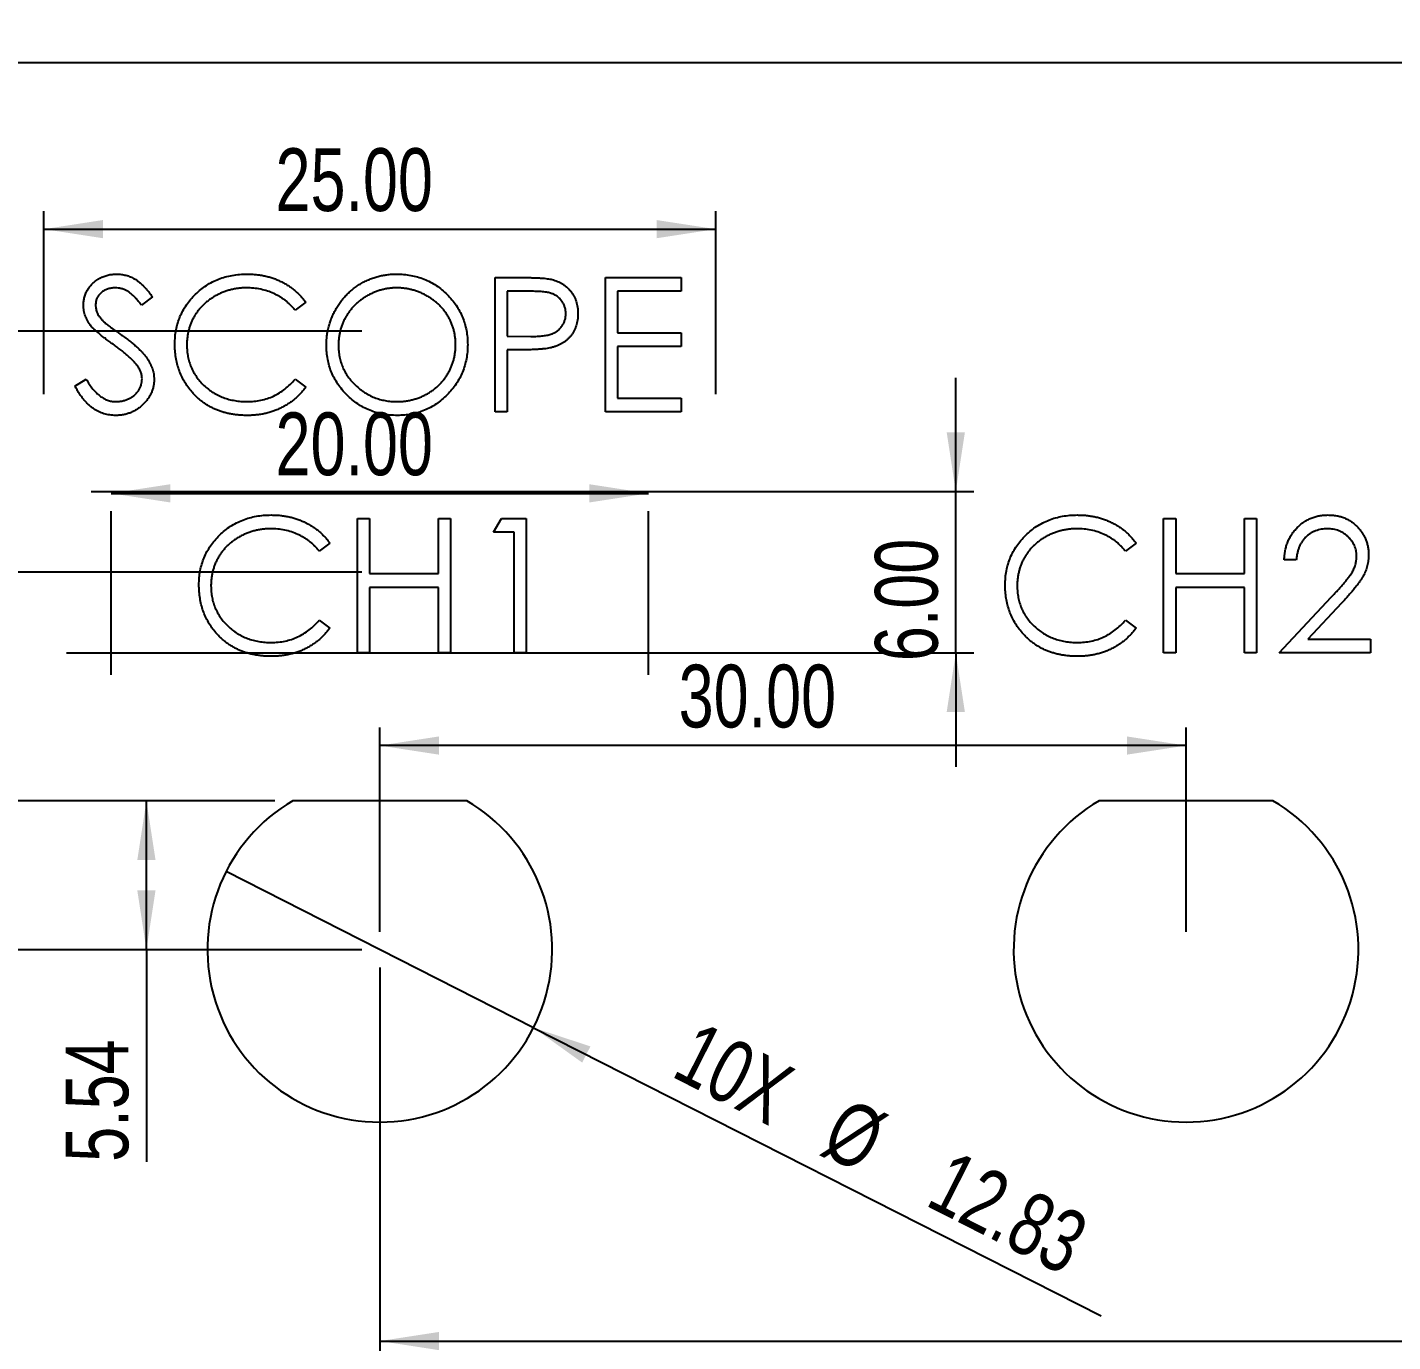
# Model space of a CAD drawing. Header units: millimetres. Extents: x 0 to 836, y 0 to 589.
# Drawn here: x 434.6 to 510.8, y 446.9 to 520.2 of the extents above; entities that cross this region are included whole.
import ezdxf

# ---------------------------------------------------------------- set-up
doc = ezdxf.new("R2010")
doc.units = ezdxf.units.MM
doc.layers.add('FORMAT', color=7, linetype='Continuous')
doc.styles.add('SLDTEXTSTYLE0', font='TXT', dxfattribs={"width": 0.75})
doc.dimstyles.new('SLDDIMSTYLE0', dxfattribs={"dimtxt": 3.5, "dimasz": 3.302, "dimexe": 0, "dimexo": 0.0625, "dimgap": 0.875, "dimtad": 1, "dimlfac": 0.666667, "dimrnd": 1e-09, "dimzin": 4, "dimdsep": 46, "dimtxsty": 'SLDTEXTSTYLE0', "dimsah": 1, "dimcen": 0.09, "dimadec": 0, "dimazin": 1, "dimtfac": 1, "dimtofl": 0, "dimtmove": 0, "dimatfit": 3, "dimfxl": 1, "dimfrac": 2, "dimtolj": 1, "dimtzin": 12, "dimarcsym": 0})
doc.dimstyles.new('SLDDIMSTYLE1', dxfattribs={"dimtxt": 3.5, "dimasz": 3.302, "dimexe": 0, "dimexo": 0.0625, "dimgap": 0.875, "dimtad": 1, "dimlfac": 0.666667, "dimrnd": 1e-09, "dimzin": 4, "dimdsep": 46, "dimtxsty": 'SLDTEXTSTYLE0', "dimsah": 1, "dimcen": 0.09, "dimadec": 0, "dimazin": 1, "dimtfac": 1, "dimtmove": 0, "dimatfit": 0, "dimfxl": 1, "dimfrac": 2, "dimtolj": 1, "dimtzin": 12, "dimarcsym": 0})
doc.dimstyles.new('SLDDIMSTYLE4', dxfattribs={"dimtxt": 3.5, "dimasz": 3.302, "dimexe": 0, "dimexo": 0.0625, "dimgap": 0.875, "dimtad": 1, "dimlfac": 0.666667, "dimrnd": 1e-09, "dimzin": 12, "dimdsep": 46, "dimtxsty": 'SLDTEXTSTYLE0', "dimsah": 1, "dimcen": 0.09, "dimadec": 0, "dimazin": 3, "dimtfac": 1, "dimtofl": 0, "dimtmove": 0, "dimatfit": 3, "dimfxl": 1, "dimfrac": 2, "dimtolj": 1, "dimtzin": 12, "dimarcsym": 0})
doc.dimstyles.new('SLDDIMSTYLE6', dxfattribs={"dimtxt": 3.5, "dimasz": 3.302, "dimexe": 0, "dimexo": 0.0625, "dimgap": 0.875, "dimtad": 1, "dimlfac": 0.666667, "dimrnd": 1e-09, "dimzin": 12, "dimdsep": 46, "dimtxsty": 'SLDTEXTSTYLE0', "dimblk1": 'NONE', "dimsah": 1, "dimcen": 0, "dimadec": 0, "dimazin": 3, "dimtfac": 1, "dimtmove": 0, "dimatfit": 3, "dimldrblk": 'NONE', "dimfxl": 1, "dimfrac": 2, "dimtolj": 1, "dimtzin": 12, "dimarcsym": 0})

# ---------------------------------------------------------------- blocks, each defined once
blk = doc.blocks.new('_D_1')
at = {"layer": 'FORMAT'}
for p, q in [((58.29, 421.359), (58.29, 549.735)), ((694.29, 421.359), (694.29, 549.735)), ((58.29, 548.735), (694.29, 548.735))]:
    blk.add_line(p, q, dxfattribs=at)
for points in [[(58.29, 548.735), (61.592, 548.227), (61.592, 549.243)], [(694.29, 548.735), (690.988, 549.243), (690.988, 548.227)]]:
    blk.add_solid(points, dxfattribs=at)
at = {"layer": 'FORMAT', "insert": (369.178, 553.247), "char_height": 3.5, "attachment_point": 1, "style": 'SLDTEXTSTYLE0'}
blk.add_mtext('424.00', dxfattribs=at)
blk = doc.blocks.new('_D_62')
at = {"layer": 'FORMAT'}
for p, q in [((448.439, 477.074), (440.263, 477.074)), ((441.263, 468.764), (441.263, 477.074)), ((453.29, 468.764), (440.263, 468.764)), ((441.263, 468.764), (441.263, 456.93))]:
    blk.add_line(p, q, dxfattribs=at)
for points in [[(441.263, 477.074), (440.755, 473.772), (441.771, 473.772)], [(441.263, 468.764), (441.771, 472.066), (440.755, 472.066)]]:
    blk.add_solid(points, dxfattribs=at)
at = {"layer": 'FORMAT', "insert": (436.751, 456.93), "char_height": 3.5, "attachment_point": 1, "rotation": 90, "style": 'SLDTEXTSTYLE0'}
blk.add_mtext('5.54', dxfattribs=at)
blk = doc.blocks.new('_D_63')
at = {"layer": 'FORMAT'}
for q in [(445.709, 473.117), (494.545, 448.339)]:
    blk.add_line((462.871, 464.41), q, dxfattribs=at)
blk.add_solid([(462.871, 464.41), (465.586, 462.463), (466.046, 463.369)], dxfattribs=at)
at = {"layer": 'FORMAT', "char_height": 3.5, "attachment_point": 1, "rotation": 333.09829, "style": 'SLDTEXTSTYLE0'}
for s, insert in [('10X', (472.066, 464.852)), ('%%c', (480.343, 460.592)), ('12.83', (486.245, 457.658))]:
    blk.add_mtext(s, dxfattribs=dict(at, insert=insert))
blk = doc.blocks.new('_None')
blk = doc.blocks.new('_D_64')
at = {"layer": 'FORMAT'}
for p, q in [((454.29, 469.764), (454.29, 481.152)), ((499.29, 469.764), (499.29, 481.152)), ((499.29, 480.152), (454.29, 480.152))]:
    blk.add_line(p, q, dxfattribs=at)
for points in [[(454.29, 480.152), (457.592, 479.644), (457.592, 480.66)], [(499.29, 480.152), (495.988, 480.66), (495.988, 479.644)]]:
    blk.add_solid(points, dxfattribs=at)
at = {"layer": 'FORMAT', "insert": (470.971, 484.664), "char_height": 3.5, "attachment_point": 1, "style": 'SLDTEXTSTYLE0'}
blk.add_mtext('30.00', dxfattribs=at)
blk = doc.blocks.new('_D_65')
at = {"layer": 'FORMAT'}
for p, q in [((454.29, 467.764), (454.29, 445.928)), ((649.29, 366.264), (649.29, 447.928)), ((454.29, 446.928), (649.29, 446.928))]:
    blk.add_line(p, q, dxfattribs=at)
for points in [[(454.29, 446.928), (457.592, 446.42), (457.592, 447.436)], [(649.29, 446.928), (645.988, 447.436), (645.988, 446.42)]]:
    blk.add_solid(points, dxfattribs=at)
at = {"layer": 'FORMAT', "insert": (569.317, 451.44), "char_height": 3.5, "attachment_point": 1, "style": 'SLDTEXTSTYLE0'}
blk.add_mtext('130.00', dxfattribs=at)
blk = doc.blocks.new('_D_66')
at = {"layer": 'FORMAT'}
for p, q in [((408.257, 468.764), (408.257, 518.264)), ((453.29, 468.764), (407.257, 468.764))]:
    blk.add_line(p, q, dxfattribs=at)
for points in [[(408.257, 518.264), (407.749, 514.962), (408.765, 514.962)], [(408.257, 468.764), (408.765, 472.066), (407.749, 472.066)]]:
    blk.add_solid(points, dxfattribs=at)
at = {"layer": 'FORMAT', "insert": (403.746, 487.695), "char_height": 3.5, "attachment_point": 1, "rotation": 90, "style": 'SLDTEXTSTYLE0'}
blk.add_mtext('33.00', dxfattribs=at)
blk = doc.blocks.new('_D_67')
at = {"layer": 'FORMAT'}
for p, q in [((402.268, 420.764), (402.268, 518.264)), ((453.29, 420.764), (401.268, 420.764))]:
    blk.add_line(p, q, dxfattribs=at)
for points in [[(402.268, 518.264), (401.76, 514.962), (402.776, 514.962)], [(402.268, 420.764), (402.776, 424.066), (401.76, 424.066)]]:
    blk.add_solid(points, dxfattribs=at)
at = {"layer": 'FORMAT', "insert": (397.757, 463.695), "char_height": 3.5, "attachment_point": 1, "rotation": 90, "style": 'SLDTEXTSTYLE0'}
blk.add_mtext('65.00', dxfattribs=at)
blk = doc.blocks.new('_D_68')
at = {"layer": 'FORMAT'}
for p, q in [((486.439, 494.324), (486.439, 500.674)), ((438.185, 494.324), (487.439, 494.324)), ((486.439, 485.324), (486.439, 494.324)), ((436.796, 485.324), (487.439, 485.324)), ((486.439, 485.324), (486.439, 478.974))]:
    blk.add_line(p, q, dxfattribs=at)
for points in [[(486.439, 494.324), (486.947, 497.626), (485.931, 497.626)], [(486.439, 485.324), (485.931, 482.022), (486.947, 482.022)]]:
    blk.add_solid(points, dxfattribs=at)
at = {"layer": 'FORMAT', "insert": (481.928, 484.86), "char_height": 3.5, "attachment_point": 1, "rotation": 90, "style": 'SLDTEXTSTYLE0'}
blk.add_mtext('6.00', dxfattribs=at)
blk = doc.blocks.new('_D_69')
at = {"layer": 'FORMAT'}
for p, q in [((439.29, 494.223), (469.29, 494.223)), ((439.29, 484.105), (439.29, 493.223)), ((469.29, 484.105), (469.29, 493.223))]:
    blk.add_line(p, q, dxfattribs=at)
for points in [[(439.29, 494.223), (442.592, 493.715), (442.592, 494.731)], [(469.29, 494.223), (465.988, 494.731), (465.988, 493.715)]]:
    blk.add_solid(points, dxfattribs=at)
at = {"layer": 'FORMAT', "insert": (448.471, 498.735), "char_height": 3.5, "attachment_point": 1, "style": 'SLDTEXTSTYLE0'}
blk.add_mtext('20.00', dxfattribs=at)
blk = doc.blocks.new('_D_70')
at = {"layer": 'FORMAT'}
for p, q in [((435.54, 499.764), (435.54, 509.964)), ((473.04, 499.764), (473.04, 509.964)), ((435.54, 508.964), (473.04, 508.964))]:
    blk.add_line(p, q, dxfattribs=at)
for points in [[(435.54, 508.964), (438.842, 508.456), (438.842, 509.472)], [(473.04, 508.964), (469.738, 509.472), (469.738, 508.456)]]:
    blk.add_solid(points, dxfattribs=at)
at = {"layer": 'FORMAT', "insert": (448.471, 513.475), "char_height": 3.5, "attachment_point": 1, "style": 'SLDTEXTSTYLE0'}
blk.add_mtext('25.00', dxfattribs=at)
blk = doc.blocks.new('_D_71')
at = {"layer": 'FORMAT'}
for p, q in [((418.455, 518.264), (418.455, 524.614)), ((418.455, 503.264), (418.455, 518.264)), ((453.29, 503.264), (417.455, 503.264)), ((418.455, 503.264), (418.455, 496.914))]:
    blk.add_line(p, q, dxfattribs=at)
for points in [[(418.455, 518.264), (418.963, 521.566), (417.947, 521.566)], [(418.455, 503.264), (417.947, 499.962), (418.963, 499.962)]]:
    blk.add_solid(points, dxfattribs=at)
at = {"layer": 'FORMAT', "insert": (413.943, 504.945), "char_height": 3.5, "attachment_point": 1, "rotation": 90, "style": 'SLDTEXTSTYLE0'}
blk.add_mtext('10.00', dxfattribs=at)
blk = doc.blocks.new('_D_72')
at = {"layer": 'FORMAT'}
for p, q in [((430.629, 489.824), (430.629, 496.174)), ((453.29, 489.824), (429.629, 489.824)), ((430.629, 489.824), (430.629, 477.074)), ((448.439, 477.074), (429.629, 477.074)), ((430.629, 477.074), (430.629, 470.724))]:
    blk.add_line(p, q, dxfattribs=at)
for points in [[(430.629, 489.824), (431.137, 493.126), (430.121, 493.126)], [(430.629, 477.074), (430.121, 473.772), (431.137, 473.772)]]:
    blk.add_solid(points, dxfattribs=at)
at = {"layer": 'FORMAT', "insert": (426.117, 478.405), "char_height": 3.5, "attachment_point": 1, "rotation": 90, "style": 'SLDTEXTSTYLE0'}
blk.add_mtext('8.50', dxfattribs=at)

msp = doc.modelspace()

# ---------------------------------------------------------------- linework, layer by layer
at = {"color": 7, "linetype": 'Continuous', "lineweight": 25}
for p, q in [((58.29008, 518.26361), (694.29008, 518.26361)), ((460.73239, 506.26361), (462.20325, 506.26361)), ((460.73239, 498.76361), (460.73239, 506.26361)), ((466.88624, 506.26361), (471.11701, 506.26361)), ((466.88624, 498.76361), (466.88624, 506.26361)), ((471.11701, 506.26361), (471.11701, 505.49438)), ((461.40547, 505.49438), (461.40547, 502.99438)), ((462.77716, 505.49438), (461.40547, 505.49438)), ((467.55932, 505.49438), (467.55932, 503.18669)), ((471.11701, 505.49438), (467.55932, 505.49438)), ((441.59778, 505.18639), (440.9893, 504.72515)), ((450.15547, 504.88741), (449.56653, 504.43669)), ((461.40547, 502.99438), (462.71857, 502.97785)), ((467.55932, 503.18669), (471.11701, 503.18669)), ((471.11701, 503.18669), (471.11701, 502.41746)), ((461.40547, 502.22515), (461.40547, 498.76361)), ((461.94183, 502.22515), (461.40547, 502.22515)), ((467.55932, 502.41746), (467.55932, 499.53284)), ((471.11701, 502.41746), (467.55932, 502.41746)), ((437.27085, 500.21042), (437.90487, 500.59053)), ((449.56653, 500.59053), (450.15547, 500.14432)), ((467.55932, 499.53284), (471.11701, 499.53284)), ((471.11701, 499.53284), (471.11701, 498.76361)), ((461.40547, 498.76361), (460.73239, 498.76361)), ((471.11701, 498.76361), (466.88624, 498.76361)), ((453.04008, 492.82361), (453.71316, 492.82361)), ((453.04008, 485.32361), (453.04008, 492.82361)), ((453.71316, 492.82361), (453.71316, 489.74669)), ((457.55932, 492.82361), (458.23239, 492.82361)), ((457.55932, 489.74669), (457.55932, 492.82361)), ((458.23239, 492.82361), (458.23239, 485.32361)), ((460.63624, 492.05438), (461.07644, 492.82361)), ((461.07644, 492.82361), (462.46316, 492.82361)), ((462.46316, 492.82361), (462.46316, 485.32361)), ((498.04008, 492.82361), (498.71316, 492.82361)), ((498.04008, 485.32361), (498.04008, 492.82361)), ((498.71316, 492.82361), (498.71316, 489.74669)), ((502.55932, 492.82361), (503.23239, 492.82361)), ((502.55932, 489.74669), (502.55932, 492.82361)), ((503.23239, 492.82361), (503.23239, 485.32361)), ((461.79008, 492.05438), (460.63624, 492.05438)), ((461.79008, 485.32361), (461.79008, 492.05438)), ((451.50162, 491.44741), (450.91268, 490.99669)), ((496.50162, 491.44741), (495.91268, 490.99669)), ((505.44393, 490.51592), (504.77085, 490.51592)), ((453.71316, 489.74669), (457.55932, 489.74669)), ((498.71316, 489.74669), (502.55932, 489.74669)), ((453.71316, 488.97746), (453.71316, 485.32361)), ((457.55932, 488.97746), (453.71316, 488.97746)), ((457.55932, 485.32361), (457.55932, 488.97746)), ((498.71316, 488.97746), (498.71316, 485.32361)), ((502.55932, 488.97746), (498.71316, 488.97746)), ((502.55932, 485.32361), (502.55932, 488.97746)), ((504.48239, 485.32361), (507.39105, 488.42758)), ((507.96496, 488.09554), (506.08846, 486.09284)), ((450.91268, 487.15053), (451.50162, 486.70432)), ((495.91268, 487.15053), (496.50162, 486.70432)), ((506.08846, 486.09284), (509.57855, 486.09284)), ((509.57855, 486.09284), (509.57855, 485.32361)), ((453.71316, 485.32361), (453.04008, 485.32361)), ((458.23239, 485.32361), (457.55932, 485.32361)), ((462.46316, 485.32361), (461.79008, 485.32361)), ((498.71316, 485.32361), (498.04008, 485.32361)), ((503.23239, 485.32361), (502.55932, 485.32361)), ((509.57855, 485.32361), (504.48239, 485.32361)), ((459.14152, 477.07361), (449.43865, 477.07361)), ((504.14152, 477.07361), (494.43865, 477.07361))]:
    msp.add_line(p, q, dxfattribs=at)
for centre in [(454.29008, 468.76361), (499.29008, 468.76361)]:
    msp.add_arc(centre, 9.6225, 120.2766677, 59.7233323, dxfattribs=at)
for points, knots in [([(437.75162, 504.70562), (437.75442, 504.78497), (437.75995, 504.94197), (437.80675, 505.17132), (437.88063, 505.39029), (437.98411, 505.59671), (438.11752, 505.78521), (438.27191, 505.95796), (438.45579, 506.10317), (438.65754, 506.23006), (438.87838, 506.32937), (439.10979, 506.40429), (439.35214, 506.44673), (439.51629, 506.45283), (439.59958, 506.45592)], [0, 0, 0, 0, 0.08378537, 0.16577989, 0.24628001, 0.32746093, 0.40879695, 0.48971524, 0.57137603, 0.65552332, 0.74101948, 0.82654676, 0.91198885, 1, 1, 1, 1]), ([(439.59958, 506.45592), (439.68796, 506.45287), (439.86372, 506.44681), (440.12225, 506.3941), (440.37117, 506.30688), (440.57141, 506.20791), (440.72812, 506.10905), (440.84763, 506.01901), (440.96874, 505.91535), (441.09242, 505.79779), (441.21658, 505.66527), (441.34306, 505.51867), (441.47215, 505.35891), (441.5552, 505.24485), (441.59778, 505.18639)], [0, 0, 0, 0, 0.1072328, 0.21325181, 0.31883045, 0.42679353, 0.48364595, 0.54360382, 0.60830765, 0.67712676, 0.75068564, 0.82871342, 0.91219035, 1, 1, 1, 1]), ([(442.84778, 502.55718), (442.85111, 502.69208), (442.85767, 502.9575), (442.91337, 503.34702), (443.00298, 503.7202), (443.13026, 504.07635), (443.29163, 504.41734), (443.49097, 504.74057), (443.72597, 505.04811), (443.99479, 505.33528), (444.28958, 505.59787), (444.60526, 505.82888), (444.94122, 506.02113), (445.29376, 506.18184), (445.66552, 506.30536), (446.05569, 506.39183), (446.46356, 506.44566), (446.74184, 506.45246), (446.88323, 506.45592)], [0, 0, 0, 0, 0.06455785, 0.12701353, 0.18795481, 0.24801391, 0.30774768, 0.36823451, 0.42946984, 0.49274344, 0.55625777, 0.61821679, 0.67965548, 0.74124555, 0.80341526, 0.86681546, 0.93232831, 1, 1, 1, 1]), ([(446.88323, 506.45592), (446.96941, 506.45488), (447.13998, 506.45284), (447.39231, 506.4329), (447.63797, 506.39965), (447.87714, 506.3544), (448.11097, 506.29825), (448.33768, 506.22509), (448.55861, 506.14144), (448.77235, 506.0451), (448.97789, 505.93696), (449.17515, 505.81821), (449.36258, 505.689), (449.54148, 505.55044), (449.70887, 505.39959), (449.86951, 505.24059), (450.01792, 505.06888), (450.10954, 504.94801), (450.15547, 504.88741)], [0, 0, 0, 0, 0.06854754, 0.13568295, 0.20121499, 0.26568223, 0.32926683, 0.39239543, 0.45506976, 0.51712685, 0.57879004, 0.63973986, 0.7001915, 0.75980624, 0.81962832, 0.87935479, 0.93951161, 1, 1, 1, 1]), ([(451.30932, 502.48056), (451.31046, 502.56977), (451.31274, 502.74707), (451.34015, 503.01036), (451.37992, 503.26941), (451.43693, 503.52349), (451.51148, 503.77197), (451.59945, 504.01658), (451.70689, 504.25483), (451.82835, 504.48786), (451.96391, 504.71202), (452.11365, 504.9239), (452.27229, 505.12529), (452.44621, 505.31096), (452.62968, 505.48632), (452.82566, 505.64867), (453.03297, 505.79947), (453.25248, 505.93537), (453.47881, 506.05828), (453.71212, 506.16376), (453.94924, 506.25429), (454.19128, 506.32766), (454.43761, 506.38559), (454.68876, 506.42503), (454.94452, 506.45251), (455.11683, 506.45478), (455.20355, 506.45592)], [0, 0, 0, 0, 0.04320899, 0.08587287, 0.12812001, 0.17015196, 0.21191762, 0.253753, 0.29600641, 0.33844336, 0.38101537, 0.42282048, 0.46408906, 0.50512585, 0.54597497, 0.58698521, 0.62833859, 0.6700838, 0.7119916, 0.75303915, 0.7940494, 0.83488554, 0.87549831, 0.9165473, 0.95800378, 1, 1, 1, 1]), ([(455.20355, 506.45592), (455.34242, 506.4524), (455.61518, 506.44549), (456.01606, 506.39261), (456.39876, 506.30112), (456.76641, 506.17927), (457.11461, 506.01672), (457.44598, 505.82025), (457.75973, 505.5878), (458.05163, 505.32117), (458.31875, 505.03106), (458.5541, 504.72147), (458.75133, 504.39426), (458.9133, 504.05041), (459.04037, 503.69071), (459.12805, 503.31324), (459.18406, 502.92044), (459.19061, 502.65252), (459.19393, 502.51661)], [0, 0, 0, 0, 0.06657004, 0.13074904, 0.1934128, 0.2549894, 0.31611356, 0.37726176, 0.43940078, 0.50297059, 0.56652498, 0.6282311, 0.68909061, 0.74934467, 0.81016959, 0.87160982, 0.93486918, 1, 1, 1, 1]), ([(462.20325, 506.26361), (462.30441, 506.2635), (462.49825, 506.26328), (462.77621, 506.25682), (463.02866, 506.2482), (463.25505, 506.23623), (463.45609, 506.2221), (463.63085, 506.20227), (463.78073, 506.18157), (463.87052, 506.16053), (463.91148, 506.15093)], [0, 0, 0, 0, 0.17695575, 0.33905508, 0.48631822, 0.61878092, 0.73561883, 0.83874248, 0.92645707, 1, 1, 1, 1]), ([(463.91148, 506.15093), (463.96332, 506.13674), (464.06579, 506.10869), (464.21343, 506.05252), (464.3539, 505.98592), (464.48769, 505.91001), (464.61313, 505.82154), (464.73212, 505.7241), (464.84359, 505.61543), (464.94692, 505.49676), (465.04182, 505.37007), (465.12352, 505.23348), (465.19194, 505.08928), (465.25062, 504.93758), (465.29285, 504.7771), (465.32466, 504.60896), (465.34486, 504.43317), (465.34679, 504.31304), (465.34778, 504.25189)], [0, 0, 0, 0, 0.06248134, 0.12349038, 0.18341109, 0.24315322, 0.30212674, 0.36170967, 0.42184229, 0.4829319, 0.54455225, 0.60568072, 0.66767974, 0.72998439, 0.79455092, 0.86034562, 0.92890736, 1, 1, 1, 1]), ([(439.52446, 505.68669), (439.44698, 505.68409), (439.29757, 505.67908), (439.08545, 505.6244), (438.89453, 505.53829), (438.73049, 505.41762), (438.59391, 505.27464), (438.49512, 505.11012), (438.43565, 504.92844), (438.4284, 504.80171), (438.4247, 504.73717)], [0, 0, 0, 0, 0.14307308, 0.27590296, 0.40237086, 0.52841365, 0.65035638, 0.76589509, 0.88077413, 1, 1, 1, 1]), ([(440.9893, 504.72515), (440.95256, 504.77248), (440.88181, 504.86363), (440.77439, 504.99129), (440.67314, 505.10789), (440.57339, 505.20917), (440.4804, 505.30068), (440.39015, 505.37902), (440.30393, 505.44497), (440.19526, 505.51535), (440.05872, 505.58511), (439.88732, 505.64415), (439.70821, 505.67962), (439.58622, 505.68431), (439.52446, 505.68669)], [0, 0, 0, 0, 0.09846943, 0.1896291, 0.27418409, 0.35218316, 0.42319887, 0.48855095, 0.54847335, 0.60144016, 0.70119808, 0.7995918, 0.8985451, 1, 1, 1, 1]), ([(446.84117, 505.68669), (446.76599, 505.68582), (446.61633, 505.6841), (446.39422, 505.66136), (446.17627, 505.62941), (445.9626, 505.582), (445.75349, 505.52206), (445.54758, 505.45043), (445.34784, 505.36181), (445.15152, 505.26387), (444.96342, 505.15324), (444.78545, 505.03257), (444.61824, 504.9032), (444.46168, 504.76467), (444.3156, 504.61758), (444.18105, 504.46037), (444.05851, 504.29354), (443.94555, 504.1193), (443.84438, 503.93815), (443.75967, 503.74941), (443.68466, 503.55633), (443.62531, 503.35672), (443.57832, 503.15199), (443.54591, 502.94158), (443.52343, 502.72594), (443.52172, 502.57977), (443.52085, 502.5061)], [0, 0, 0, 0, 0.04395491, 0.08750187, 0.13046263, 0.17275202, 0.21540307, 0.25764983, 0.30015275, 0.34312149, 0.38592516, 0.42768573, 0.46881795, 0.5094918, 0.54988303, 0.58998002, 0.63040523, 0.67086863, 0.71138394, 0.75162726, 0.79177558, 0.83245892, 0.87331905, 0.91454296, 0.95692356, 1, 1, 1, 1]), ([(449.56653, 504.43669), (449.52451, 504.48676), (449.44106, 504.58622), (449.30679, 504.72589), (449.16685, 504.85675), (449.02131, 504.97941), (448.86754, 505.08959), (448.70927, 505.19302), (448.54385, 505.28574), (448.31509, 505.39816), (448.01585, 505.51547), (447.63914, 505.61384), (447.2459, 505.67645), (446.97762, 505.68324), (446.84117, 505.68669)], [0, 0, 0, 0, 0.063163259, 0.125474941, 0.18712122, 0.248294346, 0.309294856, 0.369850066, 0.430973376, 0.49245599, 0.616147966, 0.740843698, 0.868182649, 1, 1, 1, 1]), ([(455.2366, 505.68669), (455.16542, 505.68582), (455.02376, 505.68409), (454.81315, 505.66134), (454.60531, 505.62892), (454.40019, 505.58268), (454.19867, 505.51967), (453.99885, 505.44715), (453.80255, 505.35882), (453.61044, 505.25902), (453.42419, 505.14856), (453.24845, 505.02648), (453.08276, 504.89564), (452.92752, 504.75574), (452.7832, 504.60606), (452.64695, 504.44887), (452.52423, 504.27969), (452.41176, 504.1031), (452.31111, 503.91932), (452.22161, 503.7303), (452.1484, 503.53449), (452.0887, 503.33402), (452.0392, 503.1292), (452.00784, 502.91848), (451.98484, 502.70292), (451.98322, 502.55724), (451.98239, 502.48356)], [0, 0, 0, 0, 0.04202333, 0.08364491, 0.1249838, 0.16624746, 0.20770156, 0.24963107, 0.29174177, 0.33474288, 0.37746017, 0.41955632, 0.46104418, 0.50209628, 0.54289071, 0.58380082, 0.62486358, 0.66622469, 0.70739919, 0.74855668, 0.78965459, 0.83073973, 0.87207014, 0.9139934, 0.95649813, 1, 1, 1, 1]), ([(458.52085, 502.51812), (458.51999, 502.59079), (458.51829, 502.73496), (458.4957, 502.94809), (458.46334, 503.15649), (458.4167, 503.35934), (458.3566, 503.55669), (458.28248, 503.74837), (458.19508, 503.93507), (458.09478, 504.11634), (457.98203, 504.29029), (457.85883, 504.45658), (457.72305, 504.61209), (457.57856, 504.76067), (457.42177, 504.89913), (457.25337, 505.02754), (457.07542, 505.14898), (456.88701, 505.25854), (456.69256, 505.35971), (456.49303, 505.44639), (456.29068, 505.52004), (456.08603, 505.58287), (455.87735, 505.62874), (455.66605, 505.66137), (455.45244, 505.68408), (455.30877, 505.68582), (455.2366, 505.68669)], [0, 0, 0, 0, 0.04291508, 0.08512997, 0.12647332, 0.16745304, 0.20797633, 0.24824938, 0.28874999, 0.32966986, 0.37053729, 0.41112856, 0.45181891, 0.49240588, 0.53348586, 0.57526306, 0.61744061, 0.66067169, 0.7039402, 0.74686752, 0.7890793, 0.83110404, 0.87323799, 0.91516577, 0.95738066, 1, 1, 1, 1]), ([(464.6747, 504.24889), (464.67199, 504.30918), (464.66662, 504.42905), (464.62664, 504.60471), (464.55946, 504.77236), (464.46634, 504.92873), (464.35332, 505.07057), (464.22197, 505.19377), (464.07258, 505.29282), (463.93362, 505.35675), (463.81019, 505.39578), (463.70298, 505.42309), (463.58193, 505.4449), (463.447, 505.46255), (463.29923, 505.47767), (463.13736, 505.48792), (462.96201, 505.49393), (462.84027, 505.49422), (462.77716, 505.49438)], [0, 0, 0, 0, 0.07004376, 0.13923832, 0.20819746, 0.27917337, 0.34998681, 0.41835385, 0.48760958, 0.55741107, 0.59533016, 0.63796405, 0.68591278, 0.73818516, 0.79610265, 0.85851654, 0.92665773, 1, 1, 1, 1]), ([(438.17079, 503.56379), (438.13764, 503.60793), (438.07243, 503.69475), (437.98636, 503.83045), (437.91321, 503.96935), (437.85586, 504.11185), (437.80757, 504.25592), (437.77509, 504.40346), (437.75475, 504.5538), (437.75267, 504.65497), (437.75162, 504.70562)], [0, 0, 0, 0, 0.13350677, 0.26255898, 0.38826445, 0.51266735, 0.63372227, 0.75539386, 0.87755295, 1, 1, 1, 1]), ([(438.4247, 504.73717), (438.42554, 504.69699), (438.42723, 504.61656), (438.45075, 504.49773), (438.48096, 504.37921), (438.52884, 504.26152), (438.59493, 504.1426), (438.68173, 504.02041), (438.79104, 503.89387), (438.87478, 503.81157), (438.91899, 503.76812)], [0, 0, 0, 0, 0.10728521, 0.21474586, 0.32293856, 0.43411616, 0.55341231, 0.68607298, 0.83425599, 1, 1, 1, 1]), ([(438.91899, 503.76812), (438.93541, 503.75347), (438.97441, 503.71866), (439.04572, 503.66168), (439.13988, 503.59138), (439.25444, 503.50441), (439.39151, 503.40352), (439.55111, 503.29001), (439.73146, 503.16018), (439.85944, 503.06942), (439.9271, 503.02142)], [0, 0, 0, 0, 0.05259428, 0.12495197, 0.2180939, 0.33350241, 0.46878918, 0.62493759, 0.80168305, 1, 1, 1, 1]), ([(462.71857, 502.97785), (462.78268, 502.97782), (462.90646, 502.97775), (463.08525, 502.98629), (463.25112, 502.99615), (463.40358, 503.01059), (463.54267, 503.03099), (463.66865, 503.05159), (463.78052, 503.08138), (463.91145, 503.1215), (464.05734, 503.18993), (464.21606, 503.28925), (464.35056, 503.41585), (464.46696, 503.5582), (464.55933, 503.71655), (464.62695, 503.88599), (464.66668, 504.06476), (464.67201, 504.18709), (464.6747, 504.24889)], [0, 0, 0, 0, 0.072538371, 0.140033831, 0.202495681, 0.260575056, 0.313228338, 0.361583194, 0.404878361, 0.444127437, 0.516399693, 0.586506671, 0.655085374, 0.724383783, 0.793973529, 0.861637682, 0.930110942, 1, 1, 1, 1]), ([(465.34778, 504.25189), (465.34687, 504.19022), (465.34511, 504.06957), (465.3239, 503.89306), (465.29534, 503.72437), (465.25141, 503.5639), (465.19389, 503.41258), (465.1264, 503.2681), (465.04501, 503.13293), (464.95149, 503.00657), (464.84745, 502.88891), (464.73333, 502.78079), (464.60961, 502.68285), (464.47666, 502.59488), (464.3332, 502.5189), (464.18139, 502.45085), (464.01993, 502.3937), (463.90819, 502.36363), (463.85138, 502.34834)], [0, 0, 0, 0, 0.070118894, 0.137192353, 0.202016181, 0.264631407, 0.326116547, 0.386010305, 0.445811847, 0.505297697, 0.564633278, 0.624282625, 0.683902032, 0.743952771, 0.805387731, 0.868388031, 0.933084028, 1, 1, 1, 1]), ([(439.39976, 502.54366), (439.32085, 502.59986), (439.16998, 502.70732), (438.959, 502.8668), (438.77033, 503.01261), (438.60482, 503.14612), (438.46254, 503.26734), (438.34236, 503.37513), (438.24735, 503.47238), (438.19451, 503.53546), (438.17079, 503.56379)], [0, 0, 0, 0, 0.1815353, 0.34708167, 0.49556782, 0.6283573, 0.74551967, 0.84583075, 0.93078181, 1, 1, 1, 1]), ([(439.9271, 503.02142), (440.0085, 502.96219), (440.16612, 502.8475), (440.39038, 502.67518), (440.59373, 502.50665), (440.77686, 502.34298), (440.9416, 502.18542), (441.08611, 502.03207), (441.21186, 501.88403), (441.34725, 501.69423), (441.48559, 501.46113), (441.60439, 501.17553), (441.6793, 500.88883), (441.6891, 500.69613), (441.69393, 500.60105)], [0, 0, 0, 0, 0.09697231, 0.18777344, 0.27239614, 0.351321, 0.42433477, 0.49190878, 0.55423322, 0.61126766, 0.71634784, 0.81454009, 0.90849546, 1, 1, 1, 1]), ([(440.75192, 501.34774), (440.71834, 501.3907), (440.64785, 501.48089), (440.52665, 501.61513), (440.38444, 501.75359), (440.22607, 501.90158), (440.04579, 502.05219), (439.84923, 502.21263), (439.63138, 502.37677), (439.47859, 502.48686), (439.39976, 502.54366)], [0, 0, 0, 0, 0.09027921, 0.18952992, 0.29919787, 0.41892589, 0.54837629, 0.68813637, 0.8390835, 1, 1, 1, 1]), ([(443.7988, 499.8829), (443.72286, 499.9762), (443.57191, 500.16168), (443.37879, 500.46229), (443.21347, 500.77615), (443.07981, 501.10491), (442.97532, 501.44783), (442.90293, 501.80507), (442.85589, 502.17632), (442.85051, 502.42883), (442.84778, 502.55718)], [0, 0, 0, 0, 0.12432851, 0.247156016, 0.368779749, 0.490733862, 0.613613772, 0.738957576, 0.867310575, 1, 1, 1, 1]), ([(443.52085, 502.5061), (443.52356, 502.39524), (443.52887, 502.1776), (443.57611, 501.85881), (443.64791, 501.5534), (443.75551, 501.2633), (443.8882, 500.98493), (444.05586, 500.72299), (444.25003, 500.47352), (444.47348, 500.24243), (444.71864, 500.03133), (444.98167, 499.84544), (445.26192, 499.69048), (445.5563, 499.56153), (445.86707, 499.46241), (446.19367, 499.39263), (446.5354, 499.34711), (446.7689, 499.34275), (446.88774, 499.34053)], [0, 0, 0, 0, 0.06432322, 0.1262901, 0.18672647, 0.24614643, 0.30557564, 0.36542939, 0.42632631, 0.48883991, 0.55172497, 0.6139186, 0.67548377, 0.7373339, 0.80022904, 0.8645023, 0.93104074, 1, 1, 1, 1]), ([(455.26364, 498.5713), (455.12773, 498.57462), (454.85982, 498.58117), (454.46653, 498.63727), (454.08879, 498.725), (453.72769, 498.85038), (453.38302, 499.01242), (453.05411, 499.21), (452.74228, 499.44444), (452.45012, 499.71051), (452.1828, 500.00016), (451.94975, 500.31052), (451.75212, 500.6355), (451.59063, 500.97599), (451.46278, 501.33036), (451.37555, 501.70097), (451.31912, 502.08569), (451.31261, 502.34764), (451.30932, 502.48056)], [0, 0, 0, 0, 0.06581888, 0.12974653, 0.19207195, 0.25345942, 0.31456959, 0.37627988, 0.43902565, 0.50326703, 0.56749282, 0.6297048, 0.69099965, 0.75145165, 0.81200436, 0.87314968, 0.93563548, 1, 1, 1, 1]), ([(451.98239, 502.48356), (451.98512, 502.37521), (451.9905, 502.16206), (452.03755, 501.8497), (452.11003, 501.54951), (452.21686, 501.26314), (452.35047, 500.98811), (452.51553, 500.72688), (452.71108, 500.47937), (452.93322, 500.24731), (453.17605, 500.0355), (453.43391, 499.84957), (453.70403, 499.69227), (453.9871, 499.56411), (454.28163, 499.46256), (454.58951, 499.39297), (454.90869, 499.34716), (455.12626, 499.34276), (455.2366, 499.34053)], [0, 0, 0, 0, 0.064504, 0.12689932, 0.18774654, 0.24814973, 0.30858606, 0.36958301, 0.43182697, 0.49617972, 0.56066785, 0.62350446, 0.68526041, 0.74653682, 0.80832735, 0.87048619, 0.93431688, 1, 1, 1, 1]), ([(455.2366, 499.34053), (455.31076, 499.34155), (455.45785, 499.34357), (455.67663, 499.36393), (455.89146, 499.39657), (456.10205, 499.44356), (456.30816, 499.50238), (456.51065, 499.57225), (456.70736, 499.65942), (456.90078, 499.75574), (457.08591, 499.86554), (457.26264, 499.98348), (457.42652, 500.11413), (457.58164, 500.25195), (457.72656, 500.39973), (457.86029, 500.55727), (457.98239, 500.72558), (458.09482, 500.9019), (458.19511, 501.08618), (458.28249, 501.27589), (458.35663, 501.47055), (458.41648, 501.67046), (458.46337, 501.87524), (458.49569, 502.08515), (458.51829, 502.29977), (458.51999, 502.44494), (458.52085, 502.51812)], [0, 0, 0, 0, 0.04363322, 0.08653778, 0.12917734, 0.17143632, 0.21341589, 0.25526595, 0.29736948, 0.33994075, 0.38234746, 0.42395295, 0.46487116, 0.50557229, 0.54600258, 0.58656797, 0.6270648, 0.66827068, 0.70954922, 0.75042815, 0.79109619, 0.83202714, 0.87313596, 0.91461076, 0.95695599, 1, 1, 1, 1]), ([(459.19393, 502.51661), (459.19061, 502.38171), (459.18406, 502.11578), (459.12799, 501.72548), (459.04004, 501.35028), (458.91448, 500.99083), (458.75328, 500.64673), (458.55473, 500.3189), (458.32086, 500.00723), (458.0547, 499.71513), (457.76456, 499.44728), (457.45335, 499.21388), (457.12808, 499.01305), (456.78456, 498.8528), (456.42734, 498.72471), (456.05324, 498.63739), (455.664, 498.58106), (455.39856, 498.57459), (455.26364, 498.5713)], [0, 0, 0, 0, 0.0652265, 0.128569, 0.19032038, 0.25137799, 0.31238753, 0.3737887, 0.43643116, 0.50056676, 0.5646868, 0.62713552, 0.68845541, 0.74924575, 0.81015518, 0.87167093, 0.9347735, 1, 1, 1, 1]), ([(463.85138, 502.34834), (463.8044, 502.33835), (463.70142, 502.31645), (463.53183, 502.29201), (463.33437, 502.27114), (463.10933, 502.2555), (462.85689, 502.2421), (462.57692, 502.23146), (462.26888, 502.22561), (462.05401, 502.22531), (461.94183, 502.22515)], [0, 0, 0, 0, 0.07517312, 0.16474626, 0.26801688, 0.38591188, 0.51778948, 0.66369098, 0.82441322, 1, 1, 1, 1]), ([(441.02085, 500.61157), (441.01769, 500.67401), (441.01127, 500.80095), (440.95699, 500.98824), (440.8716, 501.17358), (440.79282, 501.28822), (440.75192, 501.34774)], [0, 0, 0, 0, 0.23472337, 0.47715832, 0.72855628, 1, 1, 1, 1]), ([(439.5515, 498.5713), (439.49486, 498.5724), (439.38227, 498.57457), (439.21575, 498.59382), (439.0526, 498.62105), (438.89485, 498.66428), (438.74049, 498.71673), (438.59017, 498.78131), (438.44383, 498.85871), (438.30065, 498.9472), (438.16099, 499.05018), (438.02617, 499.17012), (437.89175, 499.30372), (437.7617, 499.4546), (437.6334, 499.62032), (437.50938, 499.80244), (437.38706, 499.99996), (437.31031, 500.13896), (437.27085, 500.21042)], [0, 0, 0, 0, 0.05720827, 0.11369606, 0.16917792, 0.22415922, 0.27871988, 0.33379422, 0.38924146, 0.44582207, 0.50370428, 0.56429389, 0.62797542, 0.69503826, 0.76537273, 0.83961144, 0.91753775, 1, 1, 1, 1]), ([(437.90487, 500.59053), (437.96384, 500.49182), (438.07682, 500.3027), (438.26528, 500.04715), (438.46057, 499.82994), (438.66412, 499.65235), (438.87469, 499.51253), (439.09365, 499.41353), (439.32028, 499.35178), (439.47451, 499.34428), (439.5515, 499.34053)], [0, 0, 0, 0, 0.1590043, 0.3046461, 0.4385469, 0.5623223, 0.67743254, 0.78689739, 0.89361089, 1, 1, 1, 1]), ([(439.5515, 499.34053), (439.61726, 499.34236), (439.74762, 499.34599), (439.93954, 499.38088), (440.12593, 499.43448), (440.30295, 499.51124), (440.46816, 499.60411), (440.61303, 499.71628), (440.73827, 499.84186), (440.84072, 499.98197), (440.91932, 500.13265), (440.97973, 500.28731), (441.01325, 500.44839), (441.01831, 500.55684), (441.02085, 500.61157)], [0, 0, 0, 0, 0.0912636, 0.18093031, 0.27008822, 0.36015613, 0.44834253, 0.53266584, 0.6138337, 0.69398153, 0.77271598, 0.84933517, 0.92396733, 1, 1, 1, 1]), ([(441.69393, 500.60105), (441.69252, 500.53381), (441.68973, 500.40064), (441.65767, 500.20509), (441.6107, 500.01517), (441.53991, 499.83321), (441.4535, 499.6559), (441.34386, 499.48789), (441.21677, 499.32545), (441.07099, 499.17291), (440.91146, 499.03288), (440.74285, 498.90832), (440.56489, 498.80446), (440.37853, 498.71971), (440.18374, 498.65342), (439.98058, 498.60539), (439.76872, 498.57592), (439.62472, 498.57286), (439.5515, 498.5713)], [0, 0, 0, 0, 0.06148426, 0.12177453, 0.18091956, 0.24025612, 0.30011444, 0.36114595, 0.42350058, 0.48866936, 0.5539541, 0.61758126, 0.68023843, 0.74218739, 0.80466321, 0.86825899, 0.93302026, 1, 1, 1, 1]), ([(446.88774, 499.34053), (447.01867, 499.34415), (447.27639, 499.35127), (447.65432, 499.41162), (448.01611, 499.50945), (448.36178, 499.64638), (448.69035, 499.82437), (449.00234, 500.04016), (449.29802, 500.29577), (449.47581, 500.49095), (449.56653, 500.59053)], [0, 0, 0, 0, 0.12851519, 0.25294864, 0.37475473, 0.49593975, 0.61718064, 0.74090947, 0.86781115, 1, 1, 1, 1]), ([(450.15547, 500.14432), (450.10807, 500.08316), (450.01351, 499.96115), (449.86038, 499.78914), (449.69908, 499.62734), (449.52838, 499.47707), (449.35027, 499.33531), (449.16155, 499.20609), (448.96469, 499.08761), (448.76036, 498.97913), (448.54877, 498.88288), (448.33019, 498.80047), (448.10555, 498.72949), (447.87485, 498.6711), (447.6376, 498.62551), (447.39467, 498.59504), (447.14552, 498.57417), (446.97743, 498.57227), (446.89225, 498.5713)], [0, 0, 0, 0, 0.06167424, 0.12305306, 0.183475, 0.2437265, 0.30427892, 0.36486292, 0.4259462, 0.48739123, 0.54922038, 0.61114359, 0.67352853, 0.73696146, 0.80078528, 0.8660126, 0.93210075, 1, 1, 1, 1]), ([(446.89225, 498.5713), (446.81158, 498.57186), (446.65208, 498.57297), (446.41658, 498.59096), (446.18732, 498.61549), (445.96494, 498.65243), (445.74824, 498.69603), (445.53919, 498.75447), (445.33571, 498.81993), (445.13864, 498.89687), (444.94779, 498.98369), (444.7638, 499.08181), (444.58674, 499.19042), (444.41487, 499.30711), (444.25073, 499.43563), (444.0929, 499.5742), (443.9405, 499.72236), (443.84621, 499.82919), (443.7988, 499.8829)], [0, 0, 0, 0, 0.0696628, 0.13774956, 0.20391674, 0.26877986, 0.33241371, 0.39475354, 0.45618003, 0.51699565, 0.57739594, 0.63719834, 0.69699918, 0.75675619, 0.81655391, 0.876948, 0.93813179, 1, 1, 1, 1]), ([(444.19393, 489.11718), (444.19726, 489.25208), (444.20382, 489.5175), (444.25952, 489.90702), (444.34914, 490.2802), (444.47642, 490.63635), (444.63778, 490.97734), (444.83713, 491.30057), (445.07213, 491.60811), (445.34094, 491.89528), (445.63573, 492.15787), (445.95141, 492.38888), (446.28738, 492.58113), (446.63991, 492.74184), (447.01167, 492.86536), (447.40185, 492.95183), (447.80972, 493.00566), (448.08799, 493.01246), (448.22939, 493.01592)], [0, 0, 0, 0, 0.06455785, 0.12701353, 0.18795481, 0.24801391, 0.30774768, 0.36823451, 0.42946984, 0.49274344, 0.55625777, 0.61821679, 0.67965548, 0.74124555, 0.80341526, 0.86681546, 0.93232831, 1, 1, 1, 1]), ([(448.22939, 493.01592), (448.31556, 493.01488), (448.48613, 493.01284), (448.73846, 492.9929), (448.98412, 492.95965), (449.22329, 492.9144), (449.45712, 492.85825), (449.68384, 492.78509), (449.90476, 492.70144), (450.11851, 492.6051), (450.32404, 492.49696), (450.52131, 492.37821), (450.70873, 492.249), (450.88764, 492.11044), (451.05503, 491.95959), (451.21566, 491.80059), (451.36408, 491.62888), (451.45569, 491.50801), (451.50162, 491.44741)], [0, 0, 0, 0, 0.06854754, 0.13568295, 0.20121499, 0.26568223, 0.32926683, 0.39239543, 0.45506976, 0.51712685, 0.57879004, 0.63973986, 0.7001915, 0.75980624, 0.81962832, 0.87935479, 0.93951161, 1, 1, 1, 1]), ([(489.19393, 489.11718), (489.19726, 489.25208), (489.20382, 489.5175), (489.25952, 489.90702), (489.34914, 490.2802), (489.47642, 490.63635), (489.63778, 490.97734), (489.83713, 491.30057), (490.07213, 491.60811), (490.34094, 491.89528), (490.63573, 492.15787), (490.95141, 492.38888), (491.28738, 492.58113), (491.63991, 492.74184), (492.01167, 492.86536), (492.40185, 492.95183), (492.80972, 493.00566), (493.08799, 493.01246), (493.22939, 493.01592)], [0, 0, 0, 0, 0.06455785, 0.12701353, 0.18795481, 0.24801391, 0.30774768, 0.36823451, 0.42946984, 0.49274344, 0.55625777, 0.61821679, 0.67965548, 0.74124555, 0.80341526, 0.86681546, 0.93232831, 1, 1, 1, 1]), ([(493.22939, 493.01592), (493.31556, 493.01488), (493.48613, 493.01284), (493.73846, 492.9929), (493.98412, 492.95965), (494.22329, 492.9144), (494.45712, 492.85825), (494.68384, 492.78509), (494.90476, 492.70144), (495.11851, 492.6051), (495.32404, 492.49696), (495.52131, 492.37821), (495.70873, 492.249), (495.88764, 492.11044), (496.05503, 491.95959), (496.21566, 491.80059), (496.36408, 491.62888), (496.45569, 491.50801), (496.50162, 491.44741)], [0, 0, 0, 0, 0.06854754, 0.13568295, 0.20121499, 0.26568223, 0.32926683, 0.39239543, 0.45506976, 0.51712685, 0.57879004, 0.63973986, 0.7001915, 0.75980624, 0.81962832, 0.87935479, 0.93951161, 1, 1, 1, 1]), ([(504.77085, 490.51592), (504.77524, 490.60521), (504.78386, 490.78058), (504.8242, 491.03628), (504.88193, 491.28068), (504.96356, 491.51183), (505.06493, 491.73177), (505.18649, 491.93963), (505.33048, 492.13461), (505.49378, 492.31491), (505.67114, 492.48031), (505.86251, 492.62314), (506.06361, 492.74382), (506.27382, 492.84471), (506.49552, 492.92044), (506.7267, 492.97663), (506.96837, 493.01044), (507.13303, 493.01407), (507.21677, 493.01592)], [0, 0, 0, 0, 0.06879079, 0.13510329, 0.19897867, 0.2619043, 0.32349497, 0.38519538, 0.44696924, 0.50976478, 0.57225057, 0.63340518, 0.69325116, 0.75258316, 0.81257927, 0.87327508, 0.93554994, 1, 1, 1, 1]), ([(507.21677, 493.01592), (507.29901, 493.01399), (507.4606, 493.01021), (507.69645, 492.97772), (507.92097, 492.92684), (508.13373, 492.85545), (508.33303, 492.75948), (508.52037, 492.6442), (508.69797, 492.51087), (508.85784, 492.3539), (509.00464, 492.18632), (509.13129, 492.00742), (509.23975, 491.82264), (509.33015, 491.63058), (509.3967, 491.42943), (509.44722, 491.22212), (509.47578, 491.00649), (509.48016, 490.86055), (509.48239, 490.78635)], [0, 0, 0, 0, 0.06947546, 0.1365168, 0.20078882, 0.26382967, 0.32573502, 0.38729069, 0.44950922, 0.51296782, 0.57627522, 0.6375801, 0.69790261, 0.75717209, 0.81659853, 0.87665317, 0.93728964, 1, 1, 1, 1]), ([(448.18732, 492.24669), (448.11214, 492.24582), (447.96248, 492.2441), (447.74038, 492.22136), (447.52242, 492.18941), (447.30875, 492.142), (447.09965, 492.08206), (446.89374, 492.01043), (446.694, 491.92181), (446.49767, 491.82387), (446.30958, 491.71324), (446.1316, 491.59257), (445.9644, 491.4632), (445.80783, 491.32467), (445.66175, 491.17758), (445.52721, 491.02037), (445.40467, 490.85354), (445.2917, 490.6793), (445.19053, 490.49815), (445.10583, 490.30941), (445.03081, 490.11633), (444.97146, 489.91672), (444.92448, 489.71199), (444.89206, 489.50158), (444.86959, 489.28594), (444.86787, 489.13977), (444.86701, 489.0661)], [0, 0, 0, 0, 0.04395491, 0.08750187, 0.13046263, 0.17275202, 0.21540307, 0.25764983, 0.30015275, 0.34312149, 0.38592516, 0.42768573, 0.46881795, 0.5094918, 0.54988303, 0.58998002, 0.63040523, 0.67086863, 0.71138394, 0.75162726, 0.79177558, 0.83245892, 0.87331905, 0.91454296, 0.95692356, 1, 1, 1, 1]), ([(450.91268, 490.99669), (450.87067, 491.04676), (450.78721, 491.14622), (450.65294, 491.28589), (450.51301, 491.41675), (450.36747, 491.53941), (450.2137, 491.64959), (450.05542, 491.75302), (449.89, 491.84574), (449.66125, 491.95816), (449.362, 492.07547), (448.9853, 492.17384), (448.59206, 492.23645), (448.32378, 492.24324), (448.18732, 492.24669)], [0, 0, 0, 0, 0.063163259, 0.125474941, 0.18712122, 0.248294346, 0.309294856, 0.369850066, 0.430973376, 0.49245599, 0.616147966, 0.740843698, 0.868182649, 1, 1, 1, 1]), ([(493.18732, 492.24669), (493.11214, 492.24582), (492.96248, 492.2441), (492.74038, 492.22136), (492.52242, 492.18941), (492.30875, 492.142), (492.09965, 492.08206), (491.89374, 492.01043), (491.694, 491.92181), (491.49767, 491.82387), (491.30958, 491.71324), (491.1316, 491.59257), (490.9644, 491.4632), (490.80783, 491.32467), (490.66175, 491.17758), (490.52721, 491.02037), (490.40467, 490.85354), (490.2917, 490.6793), (490.19053, 490.49815), (490.10583, 490.30941), (490.03081, 490.11633), (489.97146, 489.91672), (489.92448, 489.71199), (489.89206, 489.50158), (489.86959, 489.28594), (489.86787, 489.13977), (489.86701, 489.0661)], [0, 0, 0, 0, 0.043954909, 0.087501875, 0.130462627, 0.172752021, 0.215403067, 0.25764983, 0.300152749, 0.34312149, 0.385925163, 0.427685727, 0.46881795, 0.5094918, 0.549883031, 0.589980023, 0.63040523, 0.670868626, 0.711383944, 0.751627258, 0.791775577, 0.832458919, 0.873319045, 0.914542956, 0.956923558, 1, 1, 1, 1]), ([(495.91268, 490.99669), (495.87067, 491.04676), (495.78721, 491.14622), (495.65294, 491.28589), (495.51301, 491.41675), (495.36747, 491.53941), (495.2137, 491.64959), (495.05542, 491.75302), (494.89, 491.84574), (494.66125, 491.95816), (494.362, 492.07547), (493.9853, 492.17384), (493.59206, 492.23645), (493.32378, 492.24324), (493.18732, 492.24669)], [0, 0, 0, 0, 0.06316326, 0.12547494, 0.18712122, 0.24829435, 0.30929486, 0.36985007, 0.43097338, 0.49245599, 0.61614797, 0.7408437, 0.86818265, 1, 1, 1, 1]), ([(507.18221, 492.24669), (507.12356, 492.24515), (507.00838, 492.24214), (506.83927, 492.2211), (506.67794, 492.18478), (506.52399, 492.13512), (506.37716, 492.07199), (506.23817, 491.99337), (506.10732, 491.89955), (505.98437, 491.79317), (505.87109, 491.67474), (505.77156, 491.54272), (505.6846, 491.39952), (505.60872, 491.24553), (505.5471, 491.07934), (505.50001, 490.90155), (505.46276, 490.71293), (505.45031, 490.58268), (505.44393, 490.51592)], [0, 0, 0, 0, 0.06443867, 0.12654691, 0.18688715, 0.24587754, 0.30404088, 0.36219122, 0.42097593, 0.48066028, 0.54060027, 0.6006891, 0.66193579, 0.72444251, 0.78903839, 0.85631376, 0.92635203, 1, 1, 1, 1]), ([(508.80932, 490.72625), (508.80795, 490.77743), (508.80527, 490.87828), (508.78157, 491.02615), (508.74576, 491.16879), (508.69445, 491.30664), (508.62672, 491.43831), (508.54428, 491.56396), (508.44916, 491.68544), (508.33912, 491.79934), (508.21824, 491.90365), (508.09054, 491.99606), (507.95543, 492.07329), (507.81349, 492.1366), (507.6651, 492.18626), (507.50999, 492.22067), (507.34859, 492.24227), (507.23837, 492.2452), (507.18221, 492.24669)], [0, 0, 0, 0, 0.0619654, 0.12212191, 0.1809885, 0.23993322, 0.29990583, 0.35998885, 0.42177574, 0.48657583, 0.5515348, 0.61501754, 0.67725862, 0.73972996, 0.8030501, 0.86649513, 0.93197347, 1, 1, 1, 1]), ([(507.39105, 488.42758), (507.46186, 488.5015), (507.59789, 488.6435), (507.79028, 488.8508), (507.96308, 489.04312), (508.1174, 489.22009), (508.2499, 489.3843), (508.36748, 489.53044), (508.4617, 489.66491), (508.56394, 489.82078), (508.66297, 490.01109), (508.74807, 490.24367), (508.79996, 490.48308), (508.80618, 490.64487), (508.80932, 490.72625)], [0, 0, 0, 0, 0.11080264, 0.2128292, 0.30610131, 0.39064732, 0.46692447, 0.53448104, 0.59358694, 0.644557, 0.73620045, 0.82502403, 0.91198558, 1, 1, 1, 1]), ([(509.48239, 490.78635), (509.47876, 490.68189), (509.47157, 490.4748), (509.41004, 490.17049), (509.31394, 489.87564), (509.19823, 489.63835), (509.0815, 489.44713), (508.97632, 489.2897), (508.85318, 489.12019), (508.7103, 488.93917), (508.55063, 488.74521), (508.37272, 488.53845), (508.17531, 488.32101), (508.03676, 488.1725), (507.96496, 488.09554)], [0, 0, 0, 0, 0.0987022, 0.19567231, 0.29242243, 0.39134254, 0.44446244, 0.50422878, 0.57035234, 0.64254575, 0.72228751, 0.80792112, 0.90046954, 1, 1, 1, 1]), ([(445.14495, 486.4429), (445.06902, 486.5362), (444.91807, 486.72168), (444.72494, 487.02229), (444.55963, 487.33615), (444.42596, 487.66491), (444.32147, 488.00783), (444.24908, 488.36507), (444.20204, 488.73632), (444.19666, 488.98883), (444.19393, 489.11718)], [0, 0, 0, 0, 0.12432851, 0.247156016, 0.368779749, 0.490733862, 0.613613772, 0.738957576, 0.867310575, 1, 1, 1, 1]), ([(444.86701, 489.0661), (444.86971, 488.95524), (444.87502, 488.7376), (444.92227, 488.41881), (444.99406, 488.1134), (445.10167, 487.8233), (445.23435, 487.54493), (445.40201, 487.28299), (445.59619, 487.03352), (445.81963, 486.80243), (446.06479, 486.59133), (446.32782, 486.40544), (446.60807, 486.25048), (446.90245, 486.12153), (447.21322, 486.02241), (447.53982, 485.95263), (447.88155, 485.90711), (448.11506, 485.90275), (448.23389, 485.90053)], [0, 0, 0, 0, 0.06432322, 0.1262901, 0.18672647, 0.24614643, 0.30557564, 0.36542939, 0.42632631, 0.48883991, 0.55172497, 0.6139186, 0.67548377, 0.7373339, 0.80022904, 0.8645023, 0.93104074, 1, 1, 1, 1]), ([(490.14495, 486.4429), (490.06902, 486.5362), (489.91807, 486.72168), (489.72494, 487.02229), (489.55963, 487.33615), (489.42596, 487.66491), (489.32147, 488.00783), (489.24908, 488.36507), (489.20204, 488.73632), (489.19666, 488.98883), (489.19393, 489.11718)], [0, 0, 0, 0, 0.12432851, 0.247156016, 0.368779749, 0.490733862, 0.613613772, 0.738957576, 0.867310575, 1, 1, 1, 1]), ([(489.86701, 489.0661), (489.86971, 488.95524), (489.87502, 488.7376), (489.92227, 488.41881), (489.99406, 488.1134), (490.10167, 487.8233), (490.23435, 487.54493), (490.40201, 487.28299), (490.59619, 487.03352), (490.81963, 486.80243), (491.06479, 486.59133), (491.32782, 486.40544), (491.60807, 486.25048), (491.90245, 486.12153), (492.21322, 486.02241), (492.53982, 485.95263), (492.88155, 485.90711), (493.11506, 485.90275), (493.23389, 485.90053)], [0, 0, 0, 0, 0.06432322, 0.1262901, 0.18672647, 0.24614643, 0.30557564, 0.36542939, 0.42632631, 0.48883991, 0.55172497, 0.6139186, 0.67548377, 0.7373339, 0.80022904, 0.8645023, 0.93104074, 1, 1, 1, 1]), ([(448.23389, 485.90053), (448.36483, 485.90415), (448.62254, 485.91127), (449.00047, 485.97162), (449.36226, 486.06945), (449.70793, 486.20638), (450.03651, 486.38437), (450.3485, 486.60016), (450.64417, 486.85577), (450.82197, 487.05095), (450.91268, 487.15053)], [0, 0, 0, 0, 0.12851519, 0.25294864, 0.37475473, 0.49593975, 0.61718064, 0.74090947, 0.86781115, 1, 1, 1, 1]), ([(493.23389, 485.90053), (493.36483, 485.90415), (493.62254, 485.91127), (494.00047, 485.97162), (494.36226, 486.06945), (494.70793, 486.20638), (495.03651, 486.38437), (495.3485, 486.60016), (495.64417, 486.85577), (495.82197, 487.05095), (495.91268, 487.15053)], [0, 0, 0, 0, 0.12851519, 0.25294864, 0.37475473, 0.49593975, 0.61718064, 0.74090947, 0.86781115, 1, 1, 1, 1]), ([(448.2384, 485.1313), (448.15774, 485.13186), (447.99823, 485.13297), (447.76273, 485.15096), (447.53347, 485.17549), (447.3111, 485.21243), (447.0944, 485.25603), (446.88534, 485.31447), (446.68186, 485.37993), (446.48479, 485.45687), (446.29395, 485.54369), (446.10995, 485.64181), (445.93289, 485.75042), (445.76102, 485.86711), (445.59689, 485.99563), (445.43906, 486.1342), (445.28665, 486.28236), (445.19236, 486.38919), (445.14495, 486.4429)], [0, 0, 0, 0, 0.0696628, 0.13774956, 0.20391674, 0.26877986, 0.33241371, 0.39475354, 0.45618003, 0.51699565, 0.57739594, 0.63719834, 0.69699918, 0.75675619, 0.81655391, 0.876948, 0.93813179, 1, 1, 1, 1]), ([(451.50162, 486.70432), (451.45423, 486.64316), (451.35966, 486.52115), (451.20654, 486.34914), (451.04523, 486.18734), (450.87454, 486.03707), (450.69643, 485.89531), (450.5077, 485.76609), (450.31084, 485.64761), (450.10651, 485.53913), (449.89493, 485.44288), (449.67635, 485.36047), (449.45171, 485.28949), (449.22101, 485.2311), (448.98376, 485.18551), (448.74082, 485.15504), (448.49167, 485.13417), (448.32358, 485.13227), (448.2384, 485.1313)], [0, 0, 0, 0, 0.06167424, 0.12305306, 0.183475, 0.2437265, 0.30427892, 0.36486292, 0.4259462, 0.48739123, 0.54922038, 0.61114359, 0.67352853, 0.73696146, 0.80078528, 0.8660126, 0.93210075, 1, 1, 1, 1]), ([(493.2384, 485.1313), (493.15774, 485.13186), (492.99823, 485.13297), (492.76273, 485.15096), (492.53347, 485.17549), (492.3111, 485.21243), (492.0944, 485.25603), (491.88534, 485.31447), (491.68186, 485.37993), (491.48479, 485.45687), (491.29395, 485.54369), (491.10995, 485.64181), (490.93289, 485.75042), (490.76102, 485.86711), (490.59689, 485.99563), (490.43906, 486.1342), (490.28665, 486.28236), (490.19236, 486.38919), (490.14495, 486.4429)], [0, 0, 0, 0, 0.0696628, 0.13774956, 0.20391674, 0.26877986, 0.33241371, 0.39475354, 0.45618003, 0.51699565, 0.57739594, 0.63719834, 0.69699918, 0.75675619, 0.81655391, 0.876948, 0.93813179, 1, 1, 1, 1]), ([(496.50162, 486.70432), (496.45423, 486.64316), (496.35966, 486.52115), (496.20654, 486.34914), (496.04523, 486.18734), (495.87454, 486.03707), (495.69643, 485.89531), (495.5077, 485.76609), (495.31084, 485.64761), (495.10651, 485.53913), (494.89493, 485.44288), (494.67635, 485.36047), (494.45171, 485.28949), (494.22101, 485.2311), (493.98376, 485.18551), (493.74082, 485.15504), (493.49167, 485.13417), (493.32358, 485.13227), (493.2384, 485.1313)], [0, 0, 0, 0, 0.061674239, 0.123053062, 0.183475001, 0.243726501, 0.304278917, 0.364862921, 0.425946204, 0.48739123, 0.549220384, 0.611143589, 0.67352853, 0.736961457, 0.800785283, 0.866012596, 0.932100748, 1, 1, 1, 1])]:
    msp.add_open_spline(points, degree=3, knots=knots, dxfattribs=at)

# ---------------------------------------------------------------- dimensions: what is measured, and where the dimension line sits
at = {"layer": 'FORMAT'}
for base, p1, p2, picture, middle in [((694.29008, 551.51361), (58.29008, 208.51361), (694.29008, 208.51361), '_D_1', (376.29008, 551.51361)), ((473.04008, 511.74182), (435.54008, 498.76361), (473.04008, 498.76361), '_D_70', (454.29008, 511.74182)), ((469.29008, 497.00097), (439.29008, 494.32361), (469.29008, 494.32361), '_D_69', (454.29008, 497.00097)), ((454.29008, 482.93046), (499.29008, 468.76361), (454.29008, 468.76361), '_D_64', (476.79008, 482.93046)), ((649.29008, 449.70606), (454.29008, 468.76361), (649.29008, 365.26361), '_D_65', (576.42913, 449.70606))]:
    dim = msp.add_linear_dim(base=base, p1=p1, p2=p2, dimstyle='SLDDIMSTYLE0', dxfattribs=at)
    dim.commit()
    dim.dimension.update_dxf_attribs({"geometry": picture, "text_midpoint": middle, "dimtype": 160})
for base, p1, p2, dimstyle, picture, middle in [((415.67666, 518.26361), (454.29008, 503.26361), (694.29008, 518.26361), 'SLDDIMSTYLE1', '_D_71', (415.67666, 510.76361)), ((399.49013, 518.26361), (454.29008, 420.76361), (694.29008, 518.26361), 'SLDDIMSTYLE0', '_D_67', (399.49013, 469.51361)), ((405.47917, 518.26361), (454.29008, 468.76361), (694.29008, 518.26361), 'SLDDIMSTYLE0', '_D_66', (405.47917, 493.51361)), ((483.66133, 494.32361), (439.29008, 485.32361), (439.29008, 494.32361), 'SLDDIMSTYLE1', '_D_68', (483.66133, 489.38553)), ((427.85074, 477.07361), (454.29008, 489.82361), (449.43865, 477.07361), 'SLDDIMSTYLE1', '_D_72', (427.85074, 482.93046)), ((438.48458, 477.07361), (454.29008, 468.76361), (449.43865, 477.07361), 'SLDDIMSTYLE4', '_D_62', (438.48458, 461.45543))]:
    dim = msp.add_linear_dim(base=base, p1=p1, p2=p2, angle=90, dimstyle=dimstyle, dxfattribs=at)
    dim.commit()
    dim.dimension.update_dxf_attribs({"geometry": picture, "text_midpoint": middle, "dimtype": 160})
dim = msp.add_diameter_dim_2p(p1=(445.70889, 473.11742), p2=(462.87128, 464.4098), text='10X %%c <>', dimstyle='SLDDIMSTYLE6', dxfattribs=at)
dim.commit()
dim.dimension.update_dxf_attribs({"geometry": '_D_63', "text_midpoint": (482.38592, 454.50874), "dimtype": 163})

doc.saveas('drawing.dxf')
